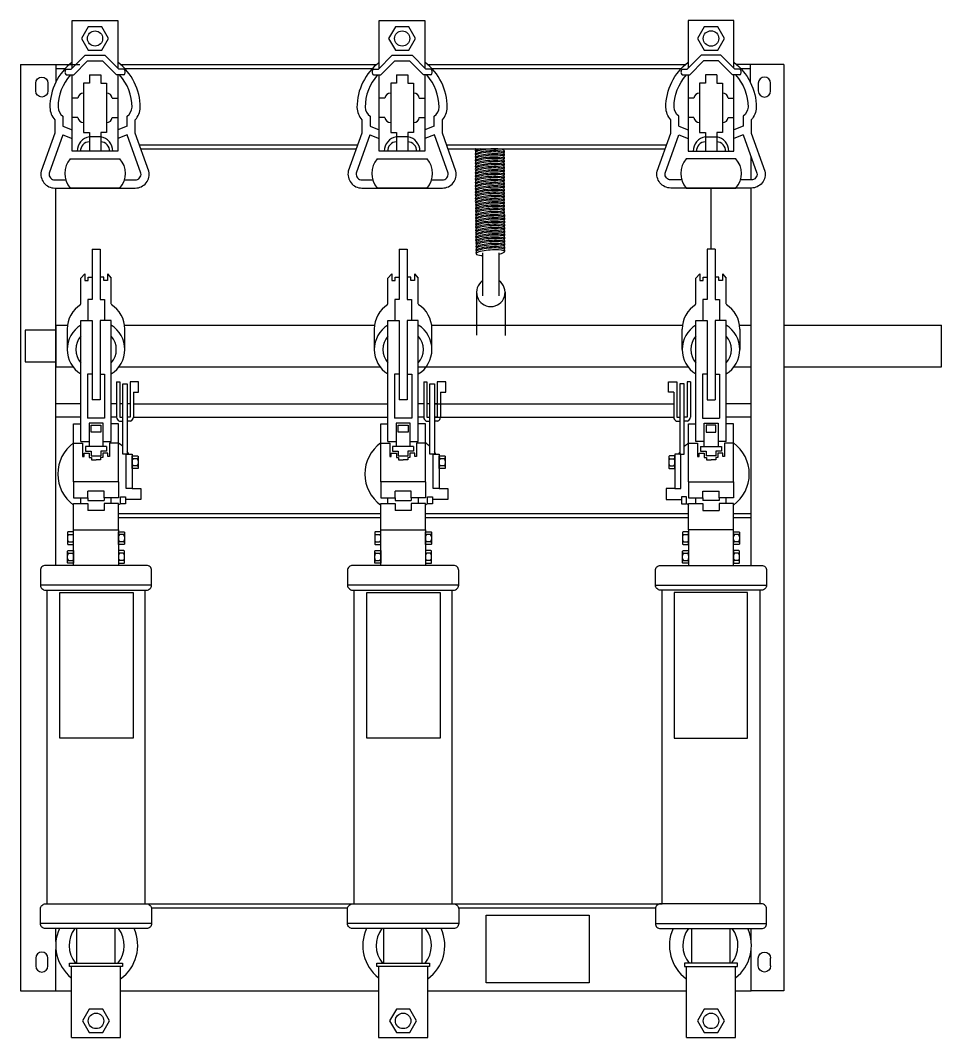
# Model space of a CAD drawing. Header units: millimetres. Extents: x 1844 to 4290, y 718 to 1712.
# Drawn here: x 2534 to 3434, y 718 to 1712 of the extents above; entities that cross this region are included whole.
import ezdxf

# ---------------------------------------------------------------- set-up
doc = ezdxf.new("R2010")
doc.units = ezdxf.units.MM
doc.layers.add('CHAVE SECCIONADORA', color=40, linetype='Continuous')

msp = doc.modelspace()

# ---------------------------------------------------------------- linework, layer by layer
at = {"layer": 'CHAVE SECCIONADORA'}
for p, q in [((2583.42, 1664.26), (2596.95, 1677.93)), ((2585.82, 1658.52), (2599.35, 1672.19)), ((2596.95, 1677.93), (2616.3, 1677.93)), ((2599.35, 1672.19), (2613.9, 1672.19)), ((2627.44, 1658.52), (2613.9, 1672.19)), ((2629.83, 1664.26), (2616.3, 1677.93)), ((2883.42, 1664.26), (2896.95, 1677.93)), ((2885.82, 1658.52), (2899.35, 1672.19)), ((2896.95, 1677.93), (2916.3, 1677.93)), ((2899.35, 1672.19), (2913.9, 1672.19)), ((2927.44, 1658.52), (2913.9, 1672.19)), ((2929.83, 1664.26), (2916.3, 1677.93)), ((3185.18, 1664.26), (3198.71, 1677.93)), ((3187.58, 1658.52), (3201.11, 1672.19)), ((3218.06, 1677.93), (3198.71, 1677.93)), ((3215.66, 1672.19), (3201.11, 1672.19)), ((3229.2, 1658.52), (3215.66, 1672.19)), ((3231.59, 1664.26), (3218.06, 1677.93)), ((2533.66, 1668.78), (2533.66, 763.78)), ((2533.66, 1668.78), (2591.66, 1668.78)), ((2568.38, 1668.78), (2568.38, 1651.68)), ((2568.38, 1664.96), (2577.67, 1664.96)), ((2578.5, 1664.26), (2583.42, 1664.26)), ((2634.75, 1664.26), (2629.83, 1664.26)), ((2631.59, 1668.78), (2881.66, 1668.78)), ((2635.58, 1664.96), (2877.67, 1664.96)), ((2878.5, 1664.26), (2883.42, 1664.26)), ((2934.75, 1664.26), (2929.83, 1664.26)), ((2931.59, 1668.78), (3183.42, 1668.78)), ((2935.58, 1664.96), (3179.43, 1664.96)), ((3180.27, 1664.26), (3185.18, 1664.26)), ((3236.51, 1664.26), (3231.59, 1664.26)), ((3279.59, 1668.78), (3233.36, 1668.78)), ((3237.34, 1664.96), (3246.63, 1664.96)), ((3246.63, 1668.78), (3246.63, 1651.68)), ((3279.59, 1668.78), (3279.59, 763.78)), ((2548.66, 1642.92), (2548.66, 1650.42)), ((2578.5, 1658.52), (2585.82, 1658.52)), ((2601.09, 1650.46), (2595.45, 1650.46)), ((2595.45, 1650.46), (2595.45, 1602.31)), ((2601.09, 1658.54), (2612.16, 1658.54)), ((2601.09, 1658.54), (2601.09, 1650.46)), ((2612.16, 1658.54), (2612.16, 1650.46)), ((2612.16, 1650.46), (2617.8, 1650.46)), ((2617.8, 1650.46), (2617.8, 1602.31)), ((2634.75, 1658.52), (2627.44, 1658.52)), ((2878.5, 1658.52), (2885.82, 1658.52)), ((2901.09, 1650.46), (2895.45, 1650.46)), ((2895.45, 1650.46), (2895.45, 1602.31)), ((2901.09, 1658.54), (2912.16, 1658.54)), ((2901.09, 1658.54), (2901.09, 1650.46)), ((2912.16, 1658.54), (2912.16, 1650.46)), ((2912.16, 1650.46), (2917.8, 1650.46)), ((2917.8, 1650.46), (2917.8, 1602.31)), ((2934.75, 1658.52), (2927.44, 1658.52)), ((3180.27, 1658.52), (3187.58, 1658.52)), ((3202.85, 1650.46), (3197.21, 1650.46)), ((3197.21, 1650.46), (3197.21, 1602.31)), ((3213.92, 1658.54), (3202.85, 1658.54)), ((3202.85, 1658.54), (3202.85, 1650.46)), ((3213.92, 1658.54), (3213.92, 1650.46)), ((3213.92, 1650.46), (3219.56, 1650.46)), ((3219.56, 1650.46), (3219.56, 1602.31)), ((3236.51, 1658.52), (3229.2, 1658.52)), ((3266.52, 1642.92), (3266.52, 1650.42)), ((2589.85, 1635.76), (2584.33, 1635.76)), ((2623.4, 1635.76), (2628.92, 1635.76)), ((2889.85, 1635.76), (2884.33, 1635.76)), ((2923.4, 1635.76), (2928.92, 1635.76)), ((3191.61, 1635.76), (3186.09, 1635.76)), ((3225.16, 1635.76), (3230.68, 1635.76)), ((2589.85, 1617), (2584.33, 1617)), ((2623.4, 1617), (2628.92, 1617)), ((2889.85, 1617), (2884.33, 1617)), ((2923.4, 1617), (2928.92, 1617)), ((3191.61, 1617), (3186.09, 1617)), ((3225.16, 1617), (3230.68, 1617)), ((2575.31, 1608.36), (2584.33, 1605.08)), ((2595.45, 1602.31), (2601.09, 1602.31)), ((2601.09, 1602.31), (2601.09, 1598.21)), ((2617.8, 1602.31), (2612.16, 1602.31)), ((2612.16, 1602.31), (2612.16, 1598.21)), ((2637.94, 1608.36), (2628.92, 1605.08)), ((2875.31, 1608.36), (2884.33, 1605.08)), ((2895.45, 1602.31), (2901.09, 1602.31)), ((2901.09, 1602.31), (2901.09, 1598.21)), ((2917.8, 1602.31), (2912.16, 1602.31)), ((2912.16, 1602.31), (2912.16, 1598.21)), ((2937.94, 1608.36), (2928.92, 1605.08)), ((3177.07, 1608.36), (3186.09, 1605.08)), ((3197.21, 1602.31), (3202.85, 1602.31)), ((3202.85, 1602.31), (3202.85, 1598.21)), ((3219.56, 1602.31), (3213.92, 1602.31)), ((3213.92, 1602.31), (3213.92, 1598.21)), ((3239.7, 1608.36), (3230.68, 1605.08)), ((2575.14, 1599.93), (2584.33, 1596.59)), ((2612.16, 1598.21), (2601.09, 1598.21)), ((2601.09, 1598.21), (2601.09, 1583.96)), ((2612.16, 1598.21), (2612.16, 1583.96)), ((2638.11, 1599.93), (2628.92, 1596.59)), ((2875.14, 1599.93), (2884.33, 1596.59)), ((2912.16, 1598.21), (2901.09, 1598.21)), ((2901.09, 1598.21), (2901.09, 1583.96)), ((2912.16, 1598.21), (2912.16, 1583.96)), ((2938.11, 1599.93), (2928.92, 1596.59)), ((3176.9, 1599.93), (3186.09, 1596.59)), ((3202.85, 1598.21), (3213.92, 1598.21)), ((3202.85, 1598.21), (3202.85, 1583.96)), ((3213.92, 1598.21), (3213.92, 1583.96)), ((3239.87, 1599.93), (3230.68, 1596.59)), ((2650.05, 1590.22), (2863.2, 1590.22)), ((2651.42, 1586.41), (2861.83, 1586.41)), ((2950.05, 1590.22), (3164.96, 1590.22)), ((2951.42, 1586.41), (3163.59, 1586.41)), ((3247.6, 1556.02), (3247.6, 1578.3)), ((2568.38, 1179.35), (2568.38, 1548.04)), ((3208.39, 1488.32), (3208.39, 1548.04)), ((3247.6, 1179.35), (3247.6, 1548.04)), ((2603.67, 1488.32), (2611.51, 1488.32)), ((2603.67, 1488.32), (2603.67, 1439.28)), ((2611.51, 1488.32), (2611.51, 1439.28)), ((2903.67, 1488.32), (2911.51, 1488.32)), ((2903.67, 1488.32), (2903.67, 1439.28)), ((2911.51, 1488.32), (2911.51, 1439.28)), ((2985.28, 1484.86), (2985.28, 1442.8)), ((3001.24, 1484.86), (3001.24, 1442.8)), ((3212.3, 1488.32), (3204.47, 1488.32)), ((3204.47, 1488.32), (3204.47, 1439.28)), ((3212.3, 1488.32), (3212.3, 1439.28)), ((2596.51, 1464.23), (2592.74, 1460)), ((2596.51, 1464.23), (2596.51, 1457.8)), ((2618.66, 1464.23), (2622.44, 1460)), ((2618.66, 1464.23), (2618.66, 1457.8)), ((2896.51, 1464.23), (2892.74, 1460)), ((2896.51, 1464.23), (2896.51, 1457.8)), ((2918.66, 1464.23), (2922.44, 1460)), ((2918.66, 1464.23), (2918.66, 1457.8)), ((3197.31, 1464.23), (3193.54, 1460)), ((3197.31, 1464.23), (3197.31, 1457.8)), ((3219.46, 1464.23), (3223.23, 1460)), ((3219.46, 1464.23), (3219.46, 1457.8)), ((2592.74, 1434.96), (2592.74, 1460)), ((2596.51, 1457.8), (2599.95, 1457.8)), ((2599.95, 1457.8), (2599.95, 1460.87)), ((2599.95, 1460.87), (2603.67, 1460.87)), ((2615.22, 1460.87), (2611.51, 1460.87)), ((2615.22, 1457.8), (2615.22, 1460.87)), ((2618.66, 1457.8), (2615.22, 1457.8)), ((2622.44, 1434.96), (2622.44, 1460)), ((2892.74, 1434.96), (2892.74, 1460)), ((2896.51, 1457.8), (2899.95, 1457.8)), ((2899.95, 1457.8), (2899.95, 1460.87)), ((2899.95, 1460.87), (2903.67, 1460.87)), ((2915.22, 1460.87), (2911.51, 1460.87)), ((2915.22, 1457.8), (2915.22, 1460.87)), ((2918.66, 1457.8), (2915.22, 1457.8)), ((2922.44, 1434.96), (2922.44, 1460)), ((3193.54, 1434.96), (3193.54, 1460)), ((3197.31, 1457.8), (3200.75, 1457.8)), ((3200.75, 1457.8), (3200.75, 1460.87)), ((3200.75, 1460.87), (3204.47, 1460.87)), ((3216.02, 1460.87), (3212.3, 1460.87)), ((3216.02, 1457.8), (3216.02, 1460.87)), ((3219.46, 1457.8), (3216.02, 1457.8)), ((3223.23, 1434.96), (3223.23, 1460)), ((2979.32, 1446.16), (2979.32, 1404.38)), ((3007.21, 1446.16), (3007.21, 1404.1)), ((2603.67, 1439.28), (2599.43, 1439.28)), ((2599.43, 1439.28), (2599.43, 1418.65)), ((2611.51, 1439.28), (2615.74, 1439.28)), ((2615.74, 1439.28), (2615.74, 1418.65)), ((2903.67, 1439.28), (2899.43, 1439.28)), ((2899.43, 1439.28), (2899.43, 1418.65)), ((2911.51, 1439.28), (2915.74, 1439.28)), ((2915.74, 1439.28), (2915.74, 1418.65)), ((3204.47, 1439.28), (3200.23, 1439.28)), ((3200.23, 1439.28), (3200.23, 1418.65)), ((3212.3, 1439.28), (3216.54, 1439.28)), ((3216.54, 1439.28), (3216.54, 1418.65)), ((2568.38, 1413.97), (2568.38, 1373.47)), ((2568.38, 1413.97), (2579.7, 1413.97)), ((2592.74, 1300.41), (2592.74, 1418.65)), ((2592.74, 1418.65), (2599.43, 1418.65)), ((2599.43, 1418.65), (2603.67, 1418.65)), ((2603.67, 1418.65), (2603.67, 1341.21)), ((2615.74, 1418.65), (2611.51, 1418.65)), ((2611.51, 1418.65), (2611.51, 1341.21)), ((2622.44, 1418.65), (2615.74, 1418.65)), ((2622.44, 1300.41), (2622.44, 1418.65)), ((2635.48, 1413.97), (2879.7, 1413.97)), ((2892.74, 1300.41), (2892.74, 1418.65)), ((2892.74, 1418.65), (2899.43, 1418.65)), ((2899.43, 1418.65), (2903.67, 1418.65)), ((2903.67, 1418.65), (2903.67, 1341.21)), ((2911.51, 1418.65), (2911.51, 1341.21)), ((2915.74, 1418.65), (2911.51, 1418.65)), ((2922.44, 1418.65), (2915.74, 1418.65)), ((2922.44, 1300.41), (2922.44, 1418.65)), ((2935.48, 1413.97), (3180.49, 1413.97)), ((3193.54, 1300.41), (3193.54, 1418.65)), ((3193.54, 1418.65), (3200.23, 1418.65)), ((3200.23, 1418.65), (3204.47, 1418.65)), ((3204.47, 1418.65), (3204.47, 1341.21)), ((3212.3, 1418.65), (3212.3, 1341.21)), ((3216.54, 1418.65), (3212.3, 1418.65)), ((3223.23, 1418.65), (3216.54, 1418.65)), ((3223.23, 1300.41), (3223.23, 1418.65)), ((3236.28, 1413.97), (3247.6, 1413.97)), ((3279.59, 1413.97), (3433.66, 1413.97)), ((3433.66, 1373.47), (3433.66, 1413.97)), ((2568.38, 1409.24), (2538.31, 1409.24)), ((2538.31, 1409.24), (2538.31, 1378.19)), ((2579.46, 1410.32), (2579.46, 1390.27)), ((2635.72, 1390.27), (2635.72, 1410.32)), ((2879.46, 1410.32), (2879.46, 1390.27)), ((2935.72, 1390.27), (2935.72, 1410.32)), ((3180.26, 1390.27), (3180.26, 1410.32)), ((3236.52, 1410.32), (3236.52, 1390.27)), ((2538.31, 1378.19), (2568.38, 1378.19)), ((2568.38, 1373.47), (2585.03, 1373.47)), ((2630.15, 1373.47), (2885.03, 1373.47)), ((2922.23, 1373.47), (3185.82, 1373.47)), ((3230.95, 1373.47), (3247.6, 1373.47)), ((3279.59, 1373.47), (3433.66, 1373.47)), ((2603.67, 1366.15), (2599.17, 1366.15)), ((2599.17, 1366.15), (2599.17, 1323.15)), ((2611.51, 1366.15), (2616, 1366.15)), ((2616, 1366.15), (2616, 1323.15)), ((2903.67, 1366.15), (2899.17, 1366.15)), ((2899.17, 1366.15), (2899.17, 1323.15)), ((2911.51, 1366.15), (2916, 1366.15)), ((2916, 1366.15), (2916, 1323.15)), ((3204.47, 1366.15), (3199.97, 1366.15)), ((3199.97, 1366.15), (3199.97, 1323.15)), ((3212.3, 1366.15), (3216.8, 1366.15)), ((3216.8, 1366.15), (3216.8, 1323.15)), ((2627.72, 1358.66), (2630.81, 1358.66)), ((2627.72, 1358.66), (2627.72, 1324.32)), ((2630.81, 1358.66), (2630.81, 1324.32)), ((2633.71, 1288.15), (2633.71, 1356.72)), ((2633.71, 1356.72), (2638.08, 1356.72)), ((2638.08, 1356.72), (2638.08, 1288.15)), ((2649.19, 1358.66), (2640.97, 1358.66)), ((2640.97, 1358.66), (2640.97, 1324.32)), ((2649.19, 1348.45), (2649.19, 1358.66)), ((2927.72, 1358.66), (2930.81, 1358.66)), ((2927.72, 1358.66), (2927.72, 1324.32)), ((2930.81, 1358.66), (2930.81, 1324.32)), ((2933.71, 1288.15), (2933.71, 1356.72)), ((2933.71, 1356.72), (2938.08, 1356.72)), ((2938.08, 1356.72), (2938.08, 1288.15)), ((2949.19, 1358.66), (2940.97, 1358.66)), ((2940.97, 1358.66), (2940.97, 1324.32)), ((2949.19, 1348.45), (2949.19, 1358.66)), ((3166.79, 1358.66), (3175, 1358.66)), ((3166.79, 1348.45), (3166.79, 1358.66)), ((3175, 1358.66), (3175, 1324.32)), ((3182.27, 1356.72), (3177.9, 1356.72)), ((3177.9, 1356.72), (3177.9, 1288.15)), ((3182.27, 1288.15), (3182.27, 1356.72)), ((3188.26, 1358.66), (3185.16, 1358.66)), ((3185.16, 1358.66), (3185.16, 1324.32)), ((3188.26, 1358.66), (3188.26, 1324.32)), ((2644.07, 1348.45), (2644.07, 1324.32)), ((2644.07, 1348.45), (2649.19, 1348.45)), ((2944.07, 1348.45), (2944.07, 1324.32)), ((2944.07, 1348.45), (2949.19, 1348.45)), ((3171.91, 1348.45), (3166.79, 1348.45)), ((3171.91, 1348.45), (3171.91, 1324.32)), ((2592.74, 1337.05), (2568.38, 1337.05)), ((2611.51, 1341.21), (2603.67, 1341.21)), ((2627.72, 1337.05), (2622.44, 1337.05)), ((2633.71, 1337.05), (2630.81, 1337.05)), ((2640.97, 1337.05), (2638.08, 1337.05)), ((2644.07, 1337.05), (2892.74, 1337.05)), ((2911.51, 1341.21), (2903.67, 1341.21)), ((2927.72, 1337.05), (2922.44, 1337.05)), ((2933.71, 1337.05), (2930.81, 1337.05)), ((2938.08, 1337.05), (3171.91, 1337.05)), ((2940.97, 1337.05), (2938.08, 1337.05)), ((3204.47, 1341.21), (3212.3, 1341.21)), ((3247.6, 1337.05), (3223.23, 1337.05)), ((2592.74, 1324.23), (2568.38, 1324.23)), ((2616, 1323.15), (2599.17, 1323.15)), ((2627.72, 1324.23), (2622.44, 1324.23)), ((2630.81, 1324.32), (2633.71, 1324.32)), ((2640.97, 1324.32), (2638.08, 1324.32)), ((2644.07, 1324.32), (2892.74, 1324.32)), ((2916, 1323.15), (2899.17, 1323.15)), ((2927.72, 1324.23), (2922.44, 1324.23)), ((2930.81, 1324.32), (2933.71, 1324.32)), ((2940.97, 1324.32), (2938.08, 1324.32)), ((2938.08, 1324.32), (3171.91, 1324.32)), ((3175, 1324.32), (3177.9, 1324.32)), ((3185.16, 1324.32), (3182.27, 1324.32)), ((3199.97, 1323.15), (3216.8, 1323.15)), ((3247.6, 1324.23), (3223.23, 1324.23)), ((2585.7, 1298.84), (2585.7, 1317.72)), ((2585.7, 1317.72), (2592.74, 1317.72)), ((2614.41, 1318.2), (2600.77, 1318.2)), ((2600.77, 1318.2), (2600.77, 1295.58)), ((2614.41, 1295.58), (2614.41, 1318.2)), ((2629.48, 1317.72), (2622.44, 1317.72)), ((2629.48, 1298.84), (2629.48, 1317.72)), ((2630.5, 1320.3), (2633.71, 1320.3)), ((2641.28, 1320.3), (2638.08, 1320.3)), ((2885.7, 1298.84), (2885.7, 1317.72)), ((2885.7, 1317.72), (2892.74, 1317.72)), ((2914.41, 1318.2), (2900.77, 1318.2)), ((2900.77, 1318.2), (2900.77, 1295.58)), ((2914.41, 1295.58), (2914.41, 1318.2)), ((2929.48, 1317.72), (2922.44, 1317.72)), ((2929.48, 1298.84), (2929.48, 1317.72)), ((2930.5, 1320.3), (2933.71, 1320.3)), ((2941.28, 1320.3), (2938.08, 1320.3)), ((3174.69, 1320.3), (3177.9, 1320.3)), ((3185.47, 1320.3), (3182.27, 1320.3)), ((3186.49, 1298.84), (3186.49, 1317.72)), ((3186.49, 1317.72), (3193.54, 1317.72)), ((3201.57, 1295.58), (3201.57, 1318.2)), ((3201.57, 1318.2), (3215.2, 1318.2)), ((3215.2, 1318.2), (3215.2, 1295.58)), ((3230.28, 1317.72), (3223.23, 1317.72)), ((3230.28, 1298.84), (3230.28, 1317.72)), ((2585.7, 1260.88), (2585.7, 1298.84)), ((2585.7, 1298.84), (2594.47, 1298.84)), ((2592.74, 1300.41), (2600.77, 1300.41)), ((2594.47, 1298.84), (2594.47, 1285.77)), ((2617.88, 1295.58), (2597.3, 1295.58)), ((2597.3, 1295.58), (2597.3, 1291.06)), ((2614.41, 1300.41), (2622.44, 1300.41)), ((2617.88, 1295.58), (2617.88, 1291.06)), ((2629.48, 1298.84), (2620.71, 1298.84)), ((2620.71, 1298.84), (2620.71, 1285.77)), ((2629.48, 1260.88), (2629.48, 1298.84)), ((2885.7, 1260.88), (2885.7, 1298.84)), ((2885.7, 1298.84), (2894.47, 1298.84)), ((2892.74, 1300.41), (2900.77, 1300.41)), ((2894.47, 1298.84), (2894.47, 1285.77)), ((2917.88, 1295.58), (2897.3, 1295.58)), ((2897.3, 1295.58), (2897.3, 1291.06)), ((2914.41, 1300.41), (2922.44, 1300.41)), ((2917.88, 1295.58), (2917.88, 1291.06)), ((2929.48, 1298.84), (2920.71, 1298.84)), ((2920.71, 1298.84), (2920.71, 1285.77)), ((2929.48, 1260.88), (2929.48, 1298.84)), ((3186.49, 1260.88), (3186.49, 1298.84)), ((3186.49, 1298.84), (3195.27, 1298.84)), ((3201.57, 1300.41), (3193.54, 1300.41)), ((3195.27, 1298.84), (3195.27, 1285.77)), ((3198.1, 1295.58), (3218.67, 1295.58)), ((3198.1, 1295.58), (3198.1, 1291.06)), ((3223.23, 1300.41), (3215.2, 1300.41)), ((3218.67, 1295.58), (3218.67, 1291.06)), ((3230.28, 1298.84), (3221.5, 1298.84)), ((3221.5, 1298.84), (3221.5, 1285.77)), ((3230.28, 1260.88), (3230.28, 1298.84)), ((2594.47, 1285.77), (2596.07, 1285.77)), ((2596.07, 1285.77), (2596.07, 1289.1)), ((2596.07, 1289.1), (2601, 1289.1)), ((2597.3, 1291.06), (2602.87, 1291.06)), ((2601, 1289.1), (2601, 1284.67)), ((2601, 1284.67), (2603.06, 1284.67)), ((2602.87, 1291.06), (2602.87, 1286.4)), ((2602.87, 1286.4), (2612.31, 1286.4)), ((2603.06, 1284.67), (2603.06, 1282.45)), ((2603.06, 1282.45), (2607.59, 1282.45)), ((2612.12, 1282.45), (2607.59, 1282.45)), ((2614.18, 1284.67), (2612.12, 1284.67)), ((2612.12, 1284.67), (2612.12, 1282.45)), ((2617.88, 1291.06), (2612.31, 1291.06)), ((2612.31, 1291.06), (2612.31, 1286.4)), ((2619.11, 1289.1), (2614.18, 1289.1)), ((2614.18, 1289.1), (2614.18, 1284.67)), ((2619.11, 1285.77), (2619.11, 1289.1)), ((2620.71, 1285.77), (2619.11, 1285.77)), ((2638.08, 1288.15), (2633.71, 1288.15)), ((2647.65, 1283.62), (2644.11, 1283.62)), ((2894.47, 1285.77), (2896.07, 1285.77)), ((2896.07, 1285.77), (2896.07, 1289.1)), ((2896.07, 1289.1), (2901, 1289.1)), ((2897.3, 1291.06), (2902.87, 1291.06)), ((2901, 1289.1), (2901, 1284.67)), ((2901, 1284.67), (2903.06, 1284.67)), ((2902.87, 1291.06), (2902.87, 1286.4)), ((2902.87, 1286.4), (2912.31, 1286.4)), ((2903.06, 1284.67), (2903.06, 1282.45)), ((2903.06, 1282.45), (2907.59, 1282.45)), ((2912.12, 1282.45), (2907.59, 1282.45)), ((2914.18, 1284.67), (2912.12, 1284.67)), ((2912.12, 1284.67), (2912.12, 1282.45)), ((2917.88, 1291.06), (2912.31, 1291.06)), ((2912.31, 1291.06), (2912.31, 1286.4)), ((2919.11, 1289.1), (2914.18, 1289.1)), ((2914.18, 1289.1), (2914.18, 1284.67)), ((2919.11, 1285.77), (2919.11, 1289.1)), ((2920.71, 1285.77), (2919.11, 1285.77)), ((2938.08, 1288.15), (2933.71, 1288.15)), ((2947.65, 1283.62), (2944.11, 1283.62)), ((3168.33, 1283.62), (3171.87, 1283.62)), ((3177.9, 1288.15), (3182.27, 1288.15)), ((3195.27, 1285.77), (3196.86, 1285.77)), ((3196.86, 1285.77), (3196.86, 1289.1)), ((3196.86, 1289.1), (3201.8, 1289.1)), ((3198.1, 1291.06), (3203.66, 1291.06)), ((3201.8, 1289.1), (3201.8, 1284.67)), ((3201.8, 1284.67), (3203.86, 1284.67)), ((3203.66, 1291.06), (3203.66, 1286.4)), ((3213.11, 1286.4), (3203.66, 1286.4)), ((3203.86, 1284.67), (3203.86, 1282.45)), ((3203.86, 1282.45), (3208.39, 1282.45)), ((3212.91, 1282.45), (3208.39, 1282.45)), ((3214.97, 1284.67), (3212.91, 1284.67)), ((3212.91, 1284.67), (3212.91, 1282.45)), ((3218.67, 1291.06), (3213.11, 1291.06)), ((3213.11, 1291.06), (3213.11, 1286.4)), ((3219.91, 1289.1), (3214.97, 1289.1)), ((3214.97, 1289.1), (3214.97, 1284.67)), ((3219.91, 1285.77), (3219.91, 1289.1)), ((3221.5, 1285.77), (3219.91, 1285.77)), ((2647.65, 1276.61), (2644.11, 1276.61)), ((2947.65, 1276.61), (2944.11, 1276.61)), ((3168.33, 1276.61), (3171.87, 1276.61)), ((2585.7, 1260.88), (2585.7, 1245.22)), ((2629.48, 1260.88), (2585.7, 1260.88)), ((2629.48, 1260.88), (2629.48, 1245.22)), ((2642.93, 1254.36), (2651.34, 1254.36)), ((2651.34, 1254.36), (2651.34, 1243.85)), ((2885.7, 1260.88), (2885.7, 1245.22)), ((2929.48, 1260.88), (2885.7, 1260.88)), ((2929.48, 1260.88), (2929.48, 1245.22)), ((2942.93, 1254.36), (2951.34, 1254.36)), ((2951.34, 1254.36), (2951.34, 1243.85)), ((3173.04, 1254.36), (3164.64, 1254.36)), ((3164.64, 1254.36), (3164.64, 1243.85)), ((3186.49, 1260.88), (3186.49, 1245.22)), ((3186.49, 1260.88), (3230.28, 1260.88)), ((3230.28, 1260.88), (3230.28, 1245.22)), ((2585.7, 1245.22), (2599.68, 1245.22)), ((2592.69, 1239.88), (2592.69, 1245.22)), ((2592.69, 1245.22), (2599.68, 1245.22)), ((2599.68, 1245.22), (2599.68, 1251.97)), ((2615.5, 1251.97), (2599.68, 1251.97)), ((2599.68, 1245.22), (2599.68, 1242.61)), ((2599.68, 1242.61), (2615.5, 1242.61)), ((2615.5, 1245.22), (2615.5, 1251.97)), ((2622.49, 1245.22), (2615.5, 1245.22)), ((2615.5, 1245.22), (2615.5, 1242.61)), ((2629.48, 1245.22), (2615.5, 1245.22)), ((2622.49, 1239.88), (2622.49, 1245.22)), ((2631.53, 1239.34), (2631.53, 1246.37)), ((2631.53, 1246.37), (2636.4, 1246.37)), ((2636.4, 1246.37), (2636.4, 1239.34)), ((2651.34, 1243.85), (2636.4, 1243.85)), ((2885.7, 1245.22), (2899.68, 1245.22)), ((2892.69, 1239.88), (2892.69, 1245.22)), ((2892.69, 1245.22), (2899.68, 1245.22)), ((2899.68, 1245.22), (2899.68, 1251.97)), ((2915.5, 1251.97), (2899.68, 1251.97)), ((2899.68, 1245.22), (2899.68, 1242.61)), ((2899.68, 1242.61), (2915.5, 1242.61)), ((2915.5, 1245.22), (2915.5, 1251.97)), ((2922.49, 1245.22), (2915.5, 1245.22)), ((2915.5, 1245.22), (2915.5, 1242.61)), ((2929.48, 1245.22), (2915.5, 1245.22)), ((2922.49, 1239.88), (2922.49, 1245.22)), ((2931.53, 1239.34), (2931.53, 1246.37)), ((2931.53, 1246.37), (2936.4, 1246.37)), ((2936.4, 1246.37), (2936.4, 1239.34)), ((2951.34, 1243.85), (2936.4, 1243.85)), ((3164.64, 1243.85), (3179.58, 1243.85)), ((3179.58, 1246.37), (3179.58, 1239.34)), ((3184.44, 1246.37), (3179.58, 1246.37)), ((3184.44, 1239.34), (3184.44, 1246.37)), ((3186.49, 1245.22), (3200.47, 1245.22)), ((3193.48, 1239.88), (3193.48, 1245.22)), ((3193.48, 1245.22), (3200.47, 1245.22)), ((3200.47, 1245.22), (3200.47, 1251.97)), ((3200.47, 1251.97), (3216.3, 1251.97)), ((3200.47, 1245.22), (3200.47, 1242.61)), ((3216.3, 1242.61), (3200.47, 1242.61)), ((3216.3, 1245.22), (3216.3, 1251.97)), ((3223.29, 1245.22), (3216.3, 1245.22)), ((3216.3, 1245.22), (3216.3, 1242.61)), ((3230.28, 1245.22), (3216.3, 1245.22)), ((3223.29, 1239.88), (3223.29, 1245.22)), ((2585.7, 1214.24), (2585.7, 1239.88)), ((2585.7, 1239.88), (2599.68, 1239.88)), ((2599.68, 1239.88), (2599.68, 1233.13)), ((2615.5, 1233.13), (2599.68, 1233.13)), ((2629.48, 1239.88), (2615.5, 1239.88)), ((2615.5, 1239.88), (2615.5, 1233.13)), ((2629.48, 1214.24), (2629.48, 1239.88)), ((2636.4, 1239.34), (2631.53, 1239.34)), ((2885.7, 1214.24), (2885.7, 1239.88)), ((2885.7, 1239.88), (2899.68, 1239.88)), ((2899.68, 1239.88), (2899.68, 1233.13)), ((2915.5, 1233.13), (2899.68, 1233.13)), ((2929.48, 1239.88), (2915.5, 1239.88)), ((2915.5, 1239.88), (2915.5, 1233.13)), ((2929.48, 1214.24), (2929.48, 1239.88)), ((2936.4, 1239.34), (2931.53, 1239.34)), ((3179.58, 1239.34), (3184.44, 1239.34)), ((3186.49, 1214.24), (3186.49, 1239.88)), ((3186.49, 1239.88), (3200.47, 1239.88)), ((3200.47, 1239.88), (3200.47, 1233.13)), ((3200.47, 1233.13), (3216.3, 1233.13)), ((3230.28, 1239.88), (3216.3, 1239.88)), ((3216.3, 1239.88), (3216.3, 1233.13)), ((3230.28, 1214.24), (3230.28, 1239.88)), ((2629.48, 1230.09), (2885.7, 1230.09)), ((2629.48, 1226.27), (2885.7, 1226.27)), ((2929.48, 1230.09), (3186.49, 1230.09)), ((2929.48, 1226.27), (3186.49, 1226.27)), ((3230.28, 1230.09), (3247.6, 1230.09)), ((3230.28, 1226.27), (3247.6, 1226.27)), ((2585.7, 1179.35), (2585.7, 1214.24)), ((2585.7, 1214.24), (2629.48, 1214.24)), ((2629.48, 1214.24), (2629.48, 1179.35)), ((2885.7, 1179.35), (2885.7, 1214.24)), ((2885.7, 1214.24), (2929.48, 1214.24)), ((2929.48, 1214.24), (2929.48, 1179.35)), ((3230.28, 1214.24), (3186.49, 1214.24)), ((3186.49, 1214.24), (3186.49, 1179.35)), ((3230.28, 1179.35), (3230.28, 1214.24)), ((2580.99, 1209.47), (2584.53, 1209.47)), ((2634.19, 1209.47), (2630.65, 1209.47)), ((2880.99, 1209.47), (2884.53, 1209.47)), ((2934.19, 1209.47), (2930.65, 1209.47)), ((3181.78, 1209.47), (3185.32, 1209.47)), ((3234.99, 1209.47), (3231.45, 1209.47)), ((2580.99, 1202.46), (2584.53, 1202.46)), ((2634.19, 1202.46), (2630.65, 1202.46)), ((2880.99, 1202.46), (2884.53, 1202.46)), ((2934.19, 1202.46), (2930.65, 1202.46)), ((3181.78, 1202.46), (3185.32, 1202.46)), ((3234.99, 1202.46), (3231.45, 1202.46)), ((2580.99, 1191.13), (2584.53, 1191.13)), ((2580.99, 1184.12), (2584.53, 1184.12)), ((2634.19, 1191.13), (2630.65, 1191.13)), ((2634.19, 1184.12), (2630.65, 1184.12)), ((2880.99, 1191.13), (2884.53, 1191.13)), ((2880.99, 1184.12), (2884.53, 1184.12)), ((2934.19, 1191.13), (2930.65, 1191.13)), ((2934.19, 1184.12), (2930.65, 1184.12)), ((3181.78, 1191.13), (3185.32, 1191.13)), ((3181.78, 1184.12), (3185.32, 1184.12)), ((3234.99, 1191.13), (3231.45, 1191.13)), ((3234.99, 1184.12), (3231.45, 1184.12)), ((2661.88, 1160.14), (2553.29, 1160.14)), ((2559.7, 848.64), (2559.7, 1155.14)), ((2655.48, 848.64), (2655.48, 1155.14)), ((2961.88, 1160.14), (2853.29, 1160.14)), ((2859.7, 848.64), (2859.7, 1155.14)), ((2955.48, 848.64), (2955.48, 1155.14)), ((3154.09, 1160.14), (3262.68, 1160.14)), ((3160.49, 848.64), (3160.49, 1155.14)), ((3256.28, 848.64), (3256.28, 1155.14)), ((2655.48, 848.69), (2859.7, 848.69)), ((2955.48, 848.69), (3160.49, 848.69)), ((2661.73, 844.87), (2853.45, 844.87)), ((2961.73, 844.87), (3154.25, 844.87)), ((2661.88, 829.42), (2553.29, 829.42)), ((2961.88, 829.42), (2853.29, 829.42)), ((3154.09, 829.42), (3262.68, 829.42)), ((2568.38, 811.81), (2568.38, 824.42)), ((2588.86, 790.65), (2588.86, 824.42)), ((2626.32, 790.65), (2626.32, 824.42)), ((2888.86, 790.65), (2888.86, 824.42)), ((2926.32, 790.65), (2926.32, 824.42)), ((3189.66, 790.65), (3189.66, 824.42)), ((3227.11, 790.65), (3227.11, 824.42)), ((3247.6, 811.81), (3247.6, 824.42)), ((2548.66, 795.42), (2548.66, 787.92)), ((2568.38, 763.78), (2568.38, 803.93)), ((3247.6, 763.78), (3247.6, 803.93)), ((3266.52, 787.92), (3266.52, 795.42)), ((2583.4, 787.49), (2583.4, 717.89)), ((2631.59, 717.91), (2631.59, 787.51)), ((2883.4, 787.49), (2883.4, 717.89)), ((2931.59, 717.91), (2931.59, 787.51)), ((3184.2, 787.49), (3184.2, 717.89)), ((3232.39, 717.91), (3232.39, 787.51)), ((2533.66, 763.78), (2568.38, 763.78)), ((2568.38, 763.78), (2583.4, 763.78)), ((2631.59, 763.78), (2878.6, 763.78)), ((2868.38, 763.78), (2883.4, 763.78)), ((2931.59, 763.78), (3184.2, 763.78)), ((3232.39, 763.78), (3247.6, 763.78)), ((3279.59, 763.78), (3247.6, 763.78)), ((2583.59, 717.91), (2631.59, 717.91)), ((2883.59, 717.91), (2931.59, 717.91)), ((3184.39, 717.91), (3232.39, 717.91))]:
    msp.add_line(p, q, dxfattribs=at)
for points in [[(2584.33, 1665.18), (2584.33, 1711.91), (2628.92, 1711.91), (2628.92, 1665.18)], [(2884.33, 1665.18), (2884.33, 1711.91), (2928.92, 1711.91), (2928.92, 1665.18)], [(3230.68, 1665.18), (3230.68, 1711.91), (3186.09, 1711.91), (3186.09, 1665.18)], [(2628.92, 1658.52), (2628.92, 1583.96), (2584.33, 1583.96), (2584.33, 1658.52)], [(2928.92, 1658.52), (2928.92, 1583.96), (2884.33, 1583.96), (2884.33, 1658.52)], [(3186.09, 1658.52), (3186.09, 1583.96), (3230.68, 1583.96), (3230.68, 1658.52)], [(2582.31, 1576.75), (2630.94, 1576.75)], [(2882.31, 1576.75), (2930.94, 1576.75)], [(3232.7, 1576.75), (3184.07, 1576.75)], [(2630.94, 1548.04), (2630.94, 1548.04), (2582.31, 1548.04)], [(2930.94, 1548.04), (2930.94, 1548.04), (2882.31, 1548.04)], [(3184.07, 1548.04), (3184.07, 1548.04), (3232.7, 1548.04)]]:
    msp.add_lwpolyline(points, dxfattribs=at)
for points in [[(2613.22, 1682.77), (2619.81, 1694.19), (2613.22, 1705.6), (2600.03, 1705.6), (2593.44, 1694.19), (2600.03, 1682.77)], [(2913.22, 1682.77), (2919.81, 1694.19), (2913.22, 1705.6), (2900.03, 1705.6), (2893.44, 1694.19), (2900.03, 1682.77)], [(3214.98, 1682.77), (3221.57, 1694.19), (3214.98, 1705.6), (3201.8, 1705.6), (3195.2, 1694.19), (3201.8, 1682.77)], [(2602.79, 1316.46), (2612.39, 1316.46), (2612.39, 1309.41), (2602.79, 1309.41)], [(2902.79, 1316.46), (2912.39, 1316.46), (2912.39, 1309.41), (2902.79, 1309.41)], [(3213.19, 1316.46), (3203.58, 1316.46), (3203.58, 1309.41), (3213.19, 1309.41)], [(2636.95, 1288.03), (2642.93, 1288.03), (2642.93, 1254.36), (2636.95, 1254.36)], [(2936.95, 1288.03), (2942.93, 1288.03), (2942.93, 1254.36), (2936.95, 1254.36)], [(3179.02, 1288.03), (3173.04, 1288.03), (3173.04, 1254.36), (3179.02, 1254.36)], [(2572.09, 1152.88), (2643.72, 1152.88), (2643.72, 1010.65), (2572.09, 1010.65)], [(2872.09, 1152.88), (2943.72, 1152.88), (2943.72, 1010.65), (2872.09, 1010.65)], [(3243.88, 1152.88), (3172.25, 1152.88), (3172.25, 1010.65), (3243.88, 1010.65)], [(2988.58, 837.44), (3089.47, 837.44), (3089.47, 771.55), (2988.58, 771.55)], [(2581.82, 790.65), (2633.36, 790.65), (2633.36, 787.49), (2581.82, 787.49)], [(2881.82, 790.65), (2933.36, 790.65), (2933.36, 787.49), (2881.82, 787.49)], [(3234.16, 790.65), (3182.61, 790.65), (3182.61, 787.49), (3234.16, 787.49)], [(2614.18, 722.83), (2620.77, 734.25), (2614.18, 745.66), (2601, 745.66), (2594.41, 734.25), (2601, 722.83)], [(2914.18, 722.83), (2920.77, 734.25), (2914.18, 745.66), (2901, 745.66), (2894.41, 734.25), (2901, 722.83)], [(3214.98, 722.83), (3221.57, 734.25), (3214.98, 745.66), (3201.8, 745.66), (3195.2, 734.25), (3201.8, 722.83)]]:
    msp.add_lwpolyline(points, close=True, dxfattribs=at)
for points in [[(2584.33, 1670.95, 0.233782), (2562.51, 1626.84, 0.178391), (2567.33, 1614.81), (2567.33, 1601.79), (2554.02, 1564.54, 0.47808), (2567.33, 1548.04), (2645.92, 1548.04, 0.47808), (2659.23, 1564.54), (2645.92, 1601.79), (2645.92, 1614.81, 0.178391), (2650.74, 1626.84, 0.233782), (2628.92, 1670.95)], [(2884.33, 1670.95, 0.233782), (2862.51, 1626.84, 0.178391), (2867.33, 1614.81), (2867.33, 1601.79), (2854.02, 1564.54, 0.47808), (2867.33, 1548.04), (2945.92, 1548.04, 0.47808), (2959.23, 1564.54), (2945.92, 1601.79), (2945.92, 1614.81, 0.178391), (2950.74, 1626.84, 0.233782), (2928.92, 1670.95)], [(3230.68, 1670.95, -0.233782), (3252.5, 1626.84, -0.178391), (3247.68, 1614.81), (3247.68, 1601.79), (3260.99, 1564.54, -0.47808), (3247.68, 1548.04), (3169.09, 1548.04, -0.47808), (3155.78, 1564.54), (3169.09, 1601.79), (3169.09, 1614.81, -0.178391), (3164.27, 1626.84, -0.233782), (3186.09, 1670.95)], [(2548.66, 1650.42, -1), (2560.66, 1650.42), (2560.66, 1642.92, -1), (2548.66, 1642.92)], [(2582.59, 1658.52, 0.183806), (2570.49, 1626.96, 0.241969), (2575.31, 1618.39), (2575.31, 1608.36)], [(2637.94, 1608.36), (2637.94, 1618.39, 0.241969), (2642.76, 1626.96, 0.183806), (2630.66, 1658.52)], [(2882.59, 1658.52, 0.183806), (2870.49, 1626.96, 0.241969), (2875.31, 1618.39), (2875.31, 1608.36)], [(2937.94, 1608.36), (2937.94, 1618.39, 0.241969), (2942.76, 1626.96, 0.183806), (2930.66, 1658.52)], [(3177.07, 1608.36), (3177.07, 1618.39, -0.241969), (3172.25, 1626.96, -0.183806), (3184.35, 1658.52)], [(3232.42, 1658.52, -0.183806), (3244.52, 1626.96, -0.241969), (3239.7, 1618.39), (3239.7, 1608.36)], [(3266.52, 1650.42, 1), (3254.52, 1650.42), (3254.52, 1642.92, 1), (3266.52, 1642.92)], [(2575.14, 1599.93), (2561.75, 1562.45, 0.456047), (2567.33, 1556.02), (2577.94, 1556.02)], [(2635.31, 1556.02), (2645.92, 1556.02, 0.456047), (2651.5, 1562.45), (2638.11, 1599.93)], [(2875.14, 1599.93), (2861.75, 1562.45, 0.456047), (2867.33, 1556.02), (2877.94, 1556.02)], [(2935.31, 1556.02), (2945.92, 1556.02, 0.456047), (2951.5, 1562.45), (2938.11, 1599.93)], [(3179.7, 1556.02), (3169.09, 1556.02, -0.456047), (3163.51, 1562.45), (3176.9, 1599.93)], [(3239.87, 1599.93), (3253.26, 1562.45, -0.456047), (3247.68, 1556.02), (3237.07, 1556.02)], [(2548.66, 787.92, 1), (2560.66, 787.92), (2560.66, 795.42, 1), (2548.66, 795.42)], [(3266.52, 787.92, -1), (3254.52, 787.92), (3254.52, 795.42, -1), (3266.52, 795.42)]]:
    msp.add_lwpolyline(points, format="xyb", dxfattribs=at)
for points in [[(2642.93, 1286.25), (2648.19, 1286.25, -0.414214), (2648.82, 1285.62), (2648.82, 1274.61, -0.414214), (2648.19, 1273.98), (2642.93, 1273.98)], [(2942.93, 1286.25), (2948.19, 1286.25, -0.414214), (2948.82, 1285.62), (2948.82, 1274.61, -0.414214), (2948.19, 1273.98), (2942.93, 1273.98)], [(3173.04, 1286.25), (3167.79, 1286.25, 0.414214), (3167.16, 1285.62), (3167.16, 1274.61, 0.414214), (3167.79, 1273.98), (3173.04, 1273.98)], [(2585.7, 1212.1), (2580.44, 1212.1, 0.414214), (2579.81, 1211.47), (2579.81, 1200.46, 0.414214), (2580.44, 1199.83), (2585.7, 1199.83)], [(2629.48, 1212.1), (2634.74, 1212.1, -0.414214), (2635.37, 1211.47), (2635.37, 1200.46, -0.414214), (2634.74, 1199.83), (2629.48, 1199.83)], [(2885.7, 1212.1), (2880.44, 1212.1, 0.414214), (2879.81, 1211.47), (2879.81, 1200.46, 0.414214), (2880.44, 1199.83), (2885.7, 1199.83)], [(2929.48, 1212.1), (2934.74, 1212.1, -0.414214), (2935.37, 1211.47), (2935.37, 1200.46, -0.414214), (2934.74, 1199.83), (2929.48, 1199.83)], [(3186.49, 1212.1), (3181.24, 1212.1, 0.414214), (3180.61, 1211.47), (3180.61, 1200.46, 0.414214), (3181.24, 1199.83), (3186.49, 1199.83)], [(3230.28, 1212.1), (3235.53, 1212.1, -0.414214), (3236.16, 1211.47), (3236.16, 1200.46, -0.414214), (3235.53, 1199.83), (3230.28, 1199.83)], [(2585.7, 1181.49), (2580.44, 1181.49, -0.414214), (2579.81, 1182.12), (2579.81, 1193.13, -0.414214), (2580.44, 1193.76), (2585.7, 1193.76)], [(2629.48, 1181.49), (2634.74, 1181.49, 0.414214), (2635.37, 1182.12), (2635.37, 1193.13, 0.414214), (2634.74, 1193.76), (2629.48, 1193.76)], [(2885.7, 1181.49), (2880.44, 1181.49, -0.414214), (2879.81, 1182.12), (2879.81, 1193.13, -0.414214), (2880.44, 1193.76), (2885.7, 1193.76)], [(2929.48, 1181.49), (2934.74, 1181.49, 0.414214), (2935.37, 1182.12), (2935.37, 1193.13, 0.414214), (2934.74, 1193.76), (2929.48, 1193.76)], [(3186.49, 1181.49), (3181.24, 1181.49, -0.414214), (3180.61, 1182.12), (3180.61, 1193.13, -0.414214), (3181.24, 1193.76), (3186.49, 1193.76)], [(3230.28, 1181.49), (3235.53, 1181.49, 0.414214), (3236.16, 1182.12), (3236.16, 1193.13, 0.414214), (3235.53, 1193.76), (3230.28, 1193.76)], [(2553.29, 1160.14, 0.414214), (2558.29, 1155.14), (2656.88, 1155.14, 0.414214), (2661.88, 1160.14), (2661.88, 1174.35, 0.414214), (2656.88, 1179.35), (2558.29, 1179.35, 0.414214), (2553.29, 1174.35)], [(2853.29, 1160.14, 0.414214), (2858.29, 1155.14), (2956.88, 1155.14, 0.414214), (2961.88, 1160.14), (2961.88, 1174.35, 0.414214), (2956.88, 1179.35), (2858.29, 1179.35, 0.414214), (2853.29, 1174.35)], [(3262.68, 1160.14, -0.414214), (3257.68, 1155.14), (3159.09, 1155.14, -0.414214), (3154.09, 1160.14), (3154.09, 1174.35, -0.414214), (3159.09, 1179.35), (3257.68, 1179.35, -0.414214), (3262.68, 1174.35)], [(2553.29, 843.64, -0.414214), (2558.29, 848.64), (2656.88, 848.64, -0.414214), (2661.88, 843.64), (2661.88, 829.42, -0.414214), (2656.88, 824.42), (2558.29, 824.42, -0.414214), (2553.29, 829.42)], [(2853.29, 843.64, -0.414214), (2858.29, 848.64), (2956.88, 848.64, -0.414214), (2961.88, 843.64), (2961.88, 829.42, -0.414214), (2956.88, 824.42), (2858.29, 824.42, -0.414214), (2853.29, 829.42)], [(3262.68, 843.64, 0.414214), (3257.68, 848.64), (3159.09, 848.64, 0.414214), (3154.09, 843.64), (3154.09, 829.42, 0.414214), (3159.09, 824.42), (3257.68, 824.42, 0.414214), (3262.68, 829.42)]]:
    msp.add_lwpolyline(points, format="xyb", close=True, dxfattribs=at)
for centre, radius in [((2606.63, 1694.19), 7.44), ((2906.63, 1694.19), 7.44), ((3208.39, 1694.19), 7.58), ((2607.59, 734.25), 7.58), ((2907.59, 734.25), 7.58), ((3208.39, 734.25), 7.58)]:
    msp.add_circle(centre, radius, dxfattribs=at)
for centre, radius, start, end in [((2581.06, 1661.39), 3.84, 131.59505, 228.40495), ((2632.19, 1661.39), 3.84, 311.59505, 48.40495), ((2881.06, 1661.39), 3.84, 131.59505, 228.40495), ((2932.19, 1661.39), 3.84, 311.59505, 48.40495), ((3182.82, 1661.39), 3.84, 131.59505, 228.40495), ((3233.96, 1661.39), 3.84, 311.59505, 48.40495), ((2595.45, 1635.18), 5.63, 90, 174.07376), ((2617.8, 1635.18), 5.63, 5.92624, 90), ((2895.45, 1635.18), 5.63, 90, 174.07376), ((2917.8, 1635.18), 5.63, 5.92624, 90), ((3197.21, 1635.18), 5.63, 90, 174.07376), ((3219.56, 1635.18), 5.63, 5.92624, 90), ((2595.45, 1617.59), 5.63, 185.92624, 270), ((2617.8, 1617.59), 5.63, 270, 354.07376), ((2895.45, 1617.59), 5.63, 185.92624, 270), ((2917.8, 1617.59), 5.63, 270, 354.07376), ((3197.21, 1617.59), 5.63, 185.92624, 270), ((3219.56, 1617.59), 5.63, 270, 354.07376), ((2603.67, 1583.96), 14.48, 100.26026, 180), ((2601.09, 1584.46), 8.69, 90, 183.27629), ((2609.58, 1583.96), 14.48, 0, 79.73974), ((2612.16, 1584.46), 8.69, 356.72371, 90), ((2903.67, 1583.96), 14.48, 100.26026, 180), ((2901.09, 1584.46), 8.69, 90, 183.27629), ((2909.58, 1583.96), 14.48, 0, 79.73974), ((2912.16, 1584.46), 8.69, 356.72371, 90), ((3205.43, 1583.96), 14.48, 100.26026, 180), ((3202.85, 1584.46), 8.69, 90, 183.27629), ((3211.34, 1583.96), 14.48, 0, 79.73974), ((3213.92, 1584.46), 8.69, 356.72371, 90), ((2979.96, 1584.87), 2.02, 144.58494, 219.44274), ((2979.96, 1581.7), 2.02, 144.58494, 219.44274), ((3004.77, 1583.75), 1.79, 317.10709, 61.58428), ((3004.77, 1580.65), 1.79, 317.10709, 61.58428), ((3004.76, 1586.93), 1.79, 317.10709, 343.12491), ((2599.06, 1562.39), 22.05, 139.38906, 220.61094), ((2614.2, 1562.39), 22.05, 319.38906, 40.61094), ((2899.06, 1562.39), 22.05, 139.38906, 220.61094), ((2914.2, 1562.39), 22.05, 319.38906, 40.61094), ((2979.97, 1578.6), 2.02, 144.59976, 217.72762), ((2979.96, 1575.46), 2.02, 144.58494, 219.44274), ((2979.97, 1572.35), 2.02, 144.59976, 217.72762), ((3004.77, 1577.51), 1.79, 317.10709, 61.58428), ((3004.77, 1574.41), 1.79, 317.10709, 61.58428), ((3004.88, 1571.25), 1.79, 317.10709, 61.58428), ((3200.82, 1562.39), 22.05, 139.38906, 220.61094), ((3215.96, 1562.39), 22.05, 319.38906, 40.61094), ((2980.07, 1569.19), 2.02, 144.58494, 219.44274), ((2980.07, 1566.09), 2.02, 144.59976, 217.72762), ((2980.07, 1562.95), 2.02, 144.58494, 219.44274), ((2980.07, 1559.85), 2.02, 144.59976, 217.72762), ((3004.88, 1568.15), 1.79, 317.10709, 61.58428), ((3004.88, 1565), 1.79, 317.10709, 61.58428), ((3004.88, 1561.9), 1.79, 317.10709, 61.58428), ((2979.96, 1556.65), 2.02, 144.58494, 219.44274), ((2979.97, 1553.55), 2.02, 144.59976, 217.72762), ((2979.96, 1550.41), 2.02, 144.58494, 219.44274), ((3004.77, 1558.71), 1.79, 317.10709, 61.58428), ((3004.77, 1555.61), 1.79, 317.10709, 61.58428), ((3004.77, 1552.47), 1.79, 317.10709, 61.58428), ((3004.77, 1549.37), 1.79, 317.10709, 61.58428), ((2979.97, 1547.31), 2.02, 144.59976, 217.72762), ((2980.07, 1544.15), 2.02, 144.58494, 219.44274), ((2980.07, 1541.05), 2.02, 144.59976, 217.72762), ((3004.88, 1546.2), 1.79, 317.10709, 61.58428), ((3004.88, 1543.1), 1.79, 317.10709, 61.58428), ((3004.88, 1539.96), 1.79, 317.10709, 61.58428), ((2980.07, 1537.9), 2.02, 144.58494, 219.44274), ((2980.07, 1534.8), 2.02, 144.59976, 217.72762), ((2980.18, 1531.64), 2.02, 144.58494, 219.44274), ((3004.88, 1536.86), 1.79, 317.10709, 61.58428), ((3004.98, 1533.7), 1.79, 317.10709, 61.58428), ((3004.98, 1530.6), 1.79, 317.10709, 61.58428), ((2980.18, 1528.54), 2.02, 144.59976, 217.72762), ((2980.18, 1525.4), 2.02, 144.58494, 219.44274), ((2980.18, 1522.3), 2.02, 144.59976, 217.72762), ((3004.98, 1527.45), 1.79, 317.10709, 61.58428), ((3004.98, 1524.35), 1.79, 317.10709, 61.58428), ((3005.09, 1521.19), 1.79, 317.10709, 61.58428), ((2980.29, 1519.13), 2.02, 144.58494, 219.44274), ((2980.29, 1516.03), 2.02, 144.59976, 217.72762), ((2980.29, 1512.89), 2.02, 144.58494, 219.44274), ((2980.29, 1509.79), 2.02, 144.59976, 217.72762), ((3005.09, 1518.09), 1.79, 317.10709, 61.58428), ((3005.09, 1514.95), 1.79, 317.10709, 61.58428), ((3005.09, 1511.85), 1.79, 317.10709, 61.58428), ((2980.4, 1506.63), 2.02, 144.58494, 219.44274), ((2980.4, 1503.53), 2.02, 144.59976, 217.72762), ((2980.4, 1500.39), 2.02, 144.58494, 219.44274), ((3005.2, 1508.68), 1.79, 317.10709, 61.58428), ((3005.2, 1505.58), 1.79, 317.10709, 61.58428), ((3005.2, 1502.44), 1.79, 317.10709, 61.58428), ((2980.4, 1497.29), 2.02, 144.59976, 217.72762), ((2980.51, 1494.12), 2.02, 144.58494, 219.44274), ((2980.51, 1491.02), 2.02, 144.59976, 217.72762), ((3005.2, 1499.34), 1.79, 317.10709, 61.58428), ((3005.31, 1496.18), 1.79, 317.10709, 61.58428), ((3005.31, 1493.08), 1.79, 317.10709, 61.58428), ((3005.31, 1489.94), 1.79, 317.10709, 61.58428), ((2980.51, 1487.88), 2.02, 144.58494, 219.44274), ((2980.51, 1484.78), 2.02, 144.59976, 217.72762), ((2989.97, 1522.19), 40.38, 254.57761, 263.33783), ((2989.97, 1522.19), 40.38, 286.21004, 293.80621), ((3005.31, 1486.84), 1.79, 317.10709, 61.58428), ((2993.26, 1446.16), 13.94, 124.9083, 55.0917), ((2607.59, 1410.32), 28.13, 121.85453, 180), ((2607.59, 1410.32), 28.13, 0, 58.14547), ((2907.59, 1410.32), 28.13, 121.85453, 180), ((2907.59, 1410.32), 28.13, 0, 58.14547), ((3208.39, 1410.32), 28.13, 121.85453, 180), ((3208.39, 1410.32), 28.13, 0, 58.14547), ((2607.59, 1390.27), 28.13, 121.85453, 238.14547), ((2607.59, 1390.27), 28.13, 301.85453, 58.14547), ((2907.59, 1390.27), 28.13, 121.85453, 238.14547), ((2907.59, 1390.27), 28.13, 301.85453, 58.14547), ((3208.39, 1390.27), 28.13, 121.85453, 238.14547), ((3208.39, 1390.27), 28.13, 301.85453, 58.14547), ((2607.59, 1390.27), 19.83, 138.49127, 221.50873), ((2607.59, 1390.27), 19.83, 318.49127, 41.50873), ((2907.59, 1390.27), 19.83, 138.49127, 221.50873), ((2907.59, 1390.27), 19.83, 318.49127, 41.50873), ((3208.39, 1390.27), 19.83, 138.49127, 221.50873), ((3208.39, 1390.27), 19.83, 318.49127, 41.50873), ((2632.01, 1324.32), 4.29, 180, 249.45501), ((2639.77, 1324.32), 4.29, 290.54499, 360), ((2932.01, 1324.32), 4.29, 180, 249.45501), ((2939.77, 1324.32), 4.29, 290.54499, 360), ((3176.2, 1324.32), 4.29, 180, 249.45501), ((3183.97, 1324.32), 4.29, 290.54499, 360), ((2607.59, 1268.63), 37.39, 125.84078, 234.15922), ((2607.59, 1268.63), 37.39, 45.68825, 54.15922), ((2907.59, 1268.63), 37.39, 125.84078, 234.15922), ((2907.59, 1268.63), 37.39, 45.68825, 54.15922), ((3208.39, 1268.63), 37.39, 125.84078, 134.31175), ((3208.39, 1268.63), 37.39, 305.84078, 54.15922), ((2607.59, 1268.63), 37.39, 31.2654, 35.37278), ((2644.11, 1284.79), 1.18, 184.02687, 270), ((2645.08, 1281.7), 2.15, 116.9148, 184.6082), ((2647.65, 1284.79), 1.18, 270, 355.97313), ((2646.67, 1281.7), 2.15, 355.3918, 63.0852), ((2907.59, 1268.63), 37.39, 31.2654, 35.37278), ((2944.11, 1284.79), 1.18, 184.02687, 270), ((2945.08, 1281.7), 2.15, 116.9148, 184.6082), ((2947.65, 1284.79), 1.18, 270, 355.97313), ((2946.67, 1281.7), 2.15, 355.3918, 63.0852), ((3169.31, 1281.7), 2.15, 116.9148, 184.6082), ((3168.33, 1284.79), 1.18, 184.02687, 270), ((3171.87, 1284.79), 1.18, 270, 355.97313), ((3170.89, 1281.7), 2.15, 355.3918, 63.0852), ((3208.39, 1268.63), 37.39, 144.62722, 148.7346), ((2645.08, 1278.53), 2.15, 175.3918, 243.0852), ((2644.11, 1275.44), 1.18, 90, 175.97313), ((2646.67, 1278.53), 2.15, 296.9148, 4.6082), ((2647.65, 1275.44), 1.18, 4.02687, 90), ((2945.08, 1278.53), 2.15, 175.3918, 243.0852), ((2944.11, 1275.44), 1.18, 90, 175.97313), ((2946.67, 1278.53), 2.15, 296.9148, 4.6082), ((2947.65, 1275.44), 1.18, 4.02687, 90), ((3169.31, 1278.53), 2.15, 175.3918, 243.0852), ((3168.33, 1275.44), 1.18, 90, 175.97313), ((3170.89, 1278.53), 2.15, 296.9148, 4.6082), ((3171.87, 1275.44), 1.18, 4.02687, 90), ((2607.59, 1268.63), 37.39, 305.84078, 309.82053), ((2907.59, 1268.63), 37.39, 305.84078, 309.82053), ((3208.39, 1268.63), 37.39, 230.17947, 234.15922), ((2580.99, 1210.64), 1.18, 184.02687, 270), ((2581.96, 1207.55), 2.15, 116.9148, 184.6082), ((2581.96, 1204.38), 2.15, 175.3918, 243.0852), ((2584.53, 1210.64), 1.18, 270, 355.97313), ((2583.55, 1207.55), 2.15, 355.3918, 63.0852), ((2583.55, 1204.38), 2.15, 296.9148, 4.6082), ((2631.63, 1207.55), 2.15, 116.9148, 184.6082), ((2631.63, 1204.38), 2.15, 175.3918, 243.0852), ((2630.65, 1210.64), 1.18, 184.02687, 270), ((2634.19, 1210.64), 1.18, 270, 355.97313), ((2633.22, 1207.55), 2.15, 355.3918, 63.0852), ((2633.22, 1204.38), 2.15, 296.9148, 4.6082), ((2880.99, 1210.64), 1.18, 184.02687, 270), ((2881.96, 1207.55), 2.15, 116.9148, 184.6082), ((2881.96, 1204.38), 2.15, 175.3918, 243.0852), ((2884.53, 1210.64), 1.18, 270, 355.97313), ((2883.55, 1207.55), 2.15, 355.3918, 63.0852), ((2883.55, 1204.38), 2.15, 296.9148, 4.6082), ((2931.63, 1207.55), 2.15, 116.9148, 184.6082), ((2931.63, 1204.38), 2.15, 175.3918, 243.0852), ((2930.65, 1210.64), 1.18, 184.02687, 270), ((2934.19, 1210.64), 1.18, 270, 355.97313), ((2933.22, 1207.55), 2.15, 355.3918, 63.0852), ((2933.22, 1204.38), 2.15, 296.9148, 4.6082), ((3182.76, 1207.55), 2.15, 116.9148, 184.6082), ((3182.76, 1204.38), 2.15, 175.3918, 243.0852), ((3181.78, 1210.64), 1.18, 184.02687, 270), ((3185.32, 1210.64), 1.18, 270, 355.97313), ((3184.35, 1207.55), 2.15, 355.3918, 63.0852), ((3184.35, 1204.38), 2.15, 296.9148, 4.6082), ((3232.43, 1207.55), 2.15, 116.9148, 184.6082), ((3232.43, 1204.38), 2.15, 175.3918, 243.0852), ((3231.45, 1210.64), 1.18, 184.02687, 270), ((3234.99, 1210.64), 1.18, 270, 355.97313), ((3234.01, 1207.55), 2.15, 355.3918, 63.0852), ((3234.01, 1204.38), 2.15, 296.9148, 4.6082), ((2580.99, 1201.29), 1.18, 90, 175.97313), ((2584.53, 1201.29), 1.18, 4.02687, 90), ((2630.65, 1201.29), 1.18, 90, 175.97313), ((2634.19, 1201.29), 1.18, 4.02687, 90), ((2880.99, 1201.29), 1.18, 90, 175.97313), ((2884.53, 1201.29), 1.18, 4.02687, 90), ((2930.65, 1201.29), 1.18, 90, 175.97313), ((2934.19, 1201.29), 1.18, 4.02687, 90), ((3181.78, 1201.29), 1.18, 90, 175.97313), ((3185.32, 1201.29), 1.18, 4.02687, 90), ((3231.45, 1201.29), 1.18, 90, 175.97313), ((3234.99, 1201.29), 1.18, 4.02687, 90), ((2580.99, 1192.3), 1.18, 184.02687, 270), ((2581.96, 1189.21), 2.15, 116.9148, 184.6082), ((2581.96, 1186.04), 2.15, 175.3918, 243.0852), ((2580.99, 1182.95), 1.18, 90, 175.97313), ((2584.53, 1192.3), 1.18, 270, 355.97313), ((2583.55, 1189.21), 2.15, 355.3918, 63.0852), ((2583.55, 1186.04), 2.15, 296.9148, 4.6082), ((2584.53, 1182.95), 1.18, 4.02687, 90), ((2631.63, 1189.21), 2.15, 116.9148, 184.6082), ((2631.63, 1186.04), 2.15, 175.3918, 243.0852), ((2630.65, 1192.3), 1.18, 184.02687, 270), ((2630.65, 1182.95), 1.18, 90, 175.97313), ((2634.19, 1192.3), 1.18, 270, 355.97313), ((2633.22, 1189.21), 2.15, 355.3918, 63.0852), ((2633.22, 1186.04), 2.15, 296.9148, 4.6082), ((2634.19, 1182.95), 1.18, 4.02687, 90), ((2880.99, 1192.3), 1.18, 184.02687, 270), ((2881.96, 1189.21), 2.15, 116.9148, 184.6082), ((2881.96, 1186.04), 2.15, 175.3918, 243.0852), ((2880.99, 1182.95), 1.18, 90, 175.97313), ((2884.53, 1192.3), 1.18, 270, 355.97313), ((2883.55, 1189.21), 2.15, 355.3918, 63.0852), ((2883.55, 1186.04), 2.15, 296.9148, 4.6082), ((2884.53, 1182.95), 1.18, 4.02687, 90), ((2931.63, 1189.21), 2.15, 116.9148, 184.6082), ((2931.63, 1186.04), 2.15, 175.3918, 243.0852), ((2930.65, 1192.3), 1.18, 184.02687, 270), ((2930.65, 1182.95), 1.18, 90, 175.97313), ((2934.19, 1192.3), 1.18, 270, 355.97313), ((2933.22, 1189.21), 2.15, 355.3918, 63.0852), ((2933.22, 1186.04), 2.15, 296.9148, 4.6082), ((2934.19, 1182.95), 1.18, 4.02687, 90), ((3182.76, 1189.21), 2.15, 116.9148, 184.6082), ((3182.76, 1186.04), 2.15, 175.3918, 243.0852), ((3181.78, 1192.3), 1.18, 184.02687, 270), ((3181.78, 1182.95), 1.18, 90, 175.97313), ((3185.32, 1192.3), 1.18, 270, 355.97313), ((3184.35, 1189.21), 2.15, 355.3918, 63.0852), ((3184.35, 1186.04), 2.15, 296.9148, 4.6082), ((3185.32, 1182.95), 1.18, 4.02687, 90), ((3232.43, 1189.21), 2.15, 116.9148, 184.6082), ((3232.43, 1186.04), 2.15, 175.3918, 243.0852), ((3231.45, 1192.3), 1.18, 184.02687, 270), ((3231.45, 1182.95), 1.18, 90, 175.97313), ((3234.99, 1192.3), 1.18, 270, 355.97313), ((3234.01, 1189.21), 2.15, 355.3918, 63.0852), ((3234.01, 1186.04), 2.15, 296.9148, 4.6082), ((3234.99, 1182.95), 1.18, 4.02687, 90), ((2608.24, 807.87), 40.05, 155.58386, 231.68182), ((2608.24, 807.87), 26.98, 142.15098, 219.65397), ((2608.24, 807.87), 26.98, 320.34603, 37.84902), ((2608.24, 807.87), 40.05, 305.66687, 24.41614), ((2908.24, 807.87), 40.05, 155.58386, 231.68182), ((2908.24, 807.87), 26.98, 142.15098, 219.65397), ((2908.24, 807.87), 26.98, 320.34603, 37.84902), ((2908.24, 807.87), 40.05, 305.66687, 24.41614), ((3207.74, 807.87), 40.05, 155.58386, 234.00387), ((3207.74, 807.87), 26.98, 142.15098, 219.65397), ((3207.74, 807.87), 26.98, 320.34603, 37.84902), ((3207.74, 807.87), 40.05, 307.97874, 24.41614)]:
    msp.add_arc(centre, radius, start, end, dxfattribs=at)
for centre, start_param, end_param in [((2992.2, 1581.82), 6.017324, 9.663031), ((2992.2, 1578.72), 6.017324, 9.663031), ((2992.2, 1584.99), 8.501257, 9.663031), ((2992.2, 1586.8), 9.174377, 9.308361), ((2992.2, 1583.62), 6.550595, 9.308361), ((2992.2, 1580.52), 6.550595, 9.308361), ((2992.2, 1584.99), 6.017324, 6.427377), ((2992.2, 1575.57), 6.017324, 9.663031), ((2992.2, 1572.47), 6.017324, 9.663031), ((2992.31, 1569.31), 6.017324, 9.663031), ((2992.2, 1577.38), 6.550595, 9.308361), ((2992.2, 1574.28), 6.550595, 9.308361), ((2992.31, 1571.11), 6.550595, 9.308361), ((2992.31, 1568.01), 6.550595, 9.308361), ((2992.31, 1566.22), 6.017324, 9.663031), ((2992.31, 1563.07), 6.017324, 9.663031), ((2992.31, 1559.97), 6.017324, 9.663031), ((2992.2, 1558.58), 6.550595, 9.308361), ((2992.31, 1564.87), 6.550595, 9.308361), ((2992.31, 1561.77), 6.550595, 9.308361), ((2992.2, 1556.77), 6.017324, 9.663031), ((2992.2, 1553.68), 6.017324, 9.663031), ((2992.2, 1550.53), 6.017324, 9.663031), ((2992.2, 1555.48), 6.550595, 9.308361), ((2992.2, 1552.33), 6.550595, 9.308361), ((2992.2, 1549.23), 6.550595, 9.308361), ((2992.2, 1547.43), 6.017324, 9.663031), ((2992.31, 1544.26), 6.017324, 9.663031), ((2992.31, 1541.17), 6.017324, 9.663031), ((2992.31, 1538.02), 6.017324, 9.663031), ((2992.31, 1546.07), 6.550595, 9.308361), ((2992.31, 1542.97), 6.550595, 9.308361), ((2992.31, 1539.83), 6.550595, 9.308361), ((2992.31, 1534.92), 6.017324, 9.663031), ((2992.42, 1531.76), 6.017324, 9.663031), ((2992.42, 1528.66), 6.017324, 9.663031), ((2992.31, 1536.73), 6.550595, 9.308361), ((2992.42, 1533.56), 6.550595, 9.308361), ((2992.42, 1530.46), 6.550595, 9.308361), ((2992.42, 1525.52), 6.017324, 9.663031), ((2992.42, 1522.42), 6.017324, 9.663031), ((2992.53, 1519.25), 6.017324, 9.663031), ((2992.42, 1527.32), 6.550595, 9.308361), ((2992.42, 1524.22), 6.550595, 9.308361), ((2992.53, 1521.06), 6.550595, 9.308361), ((2992.53, 1517.96), 6.550595, 9.308361), ((2992.53, 1516.16), 6.017324, 9.663031), ((2992.53, 1513.01), 6.017324, 9.663031), ((2992.53, 1509.91), 6.017324, 9.663031), ((2992.53, 1514.82), 6.550595, 9.308361), ((2992.53, 1511.72), 6.550595, 9.308361), ((2992.64, 1508.55), 6.550595, 9.308361), ((2992.64, 1506.75), 6.017324, 9.663031), ((2992.64, 1503.65), 6.017324, 9.663031), ((2992.64, 1500.5), 6.017324, 9.663031), ((2992.64, 1505.45), 6.550595, 9.308361), ((2992.64, 1502.31), 6.550595, 9.308361), ((2992.64, 1499.21), 6.550595, 9.308361), ((2992.64, 1497.4), 6.017324, 9.663031), ((2992.75, 1494.24), 6.017324, 9.663031), ((2992.75, 1491.15), 6.017324, 9.663031), ((2992.75, 1496.05), 6.550595, 9.308361), ((2992.75, 1492.95), 6.550595, 9.308361), ((2992.75, 1489.8), 6.550595, 9.308361), ((2992.75, 1488), 6.017324, 9.663031), ((2992.75, 1484.9), 6.017324, 9.663031), ((2992.75, 1486.7), 6.550595, 9.308361)]:
    msp.add_ellipse(centre, major_axis=(13.96, 1.06), ratio=0.18472, start_param=start_param, end_param=end_param, dxfattribs=at)

doc.saveas('drawing.dxf')
